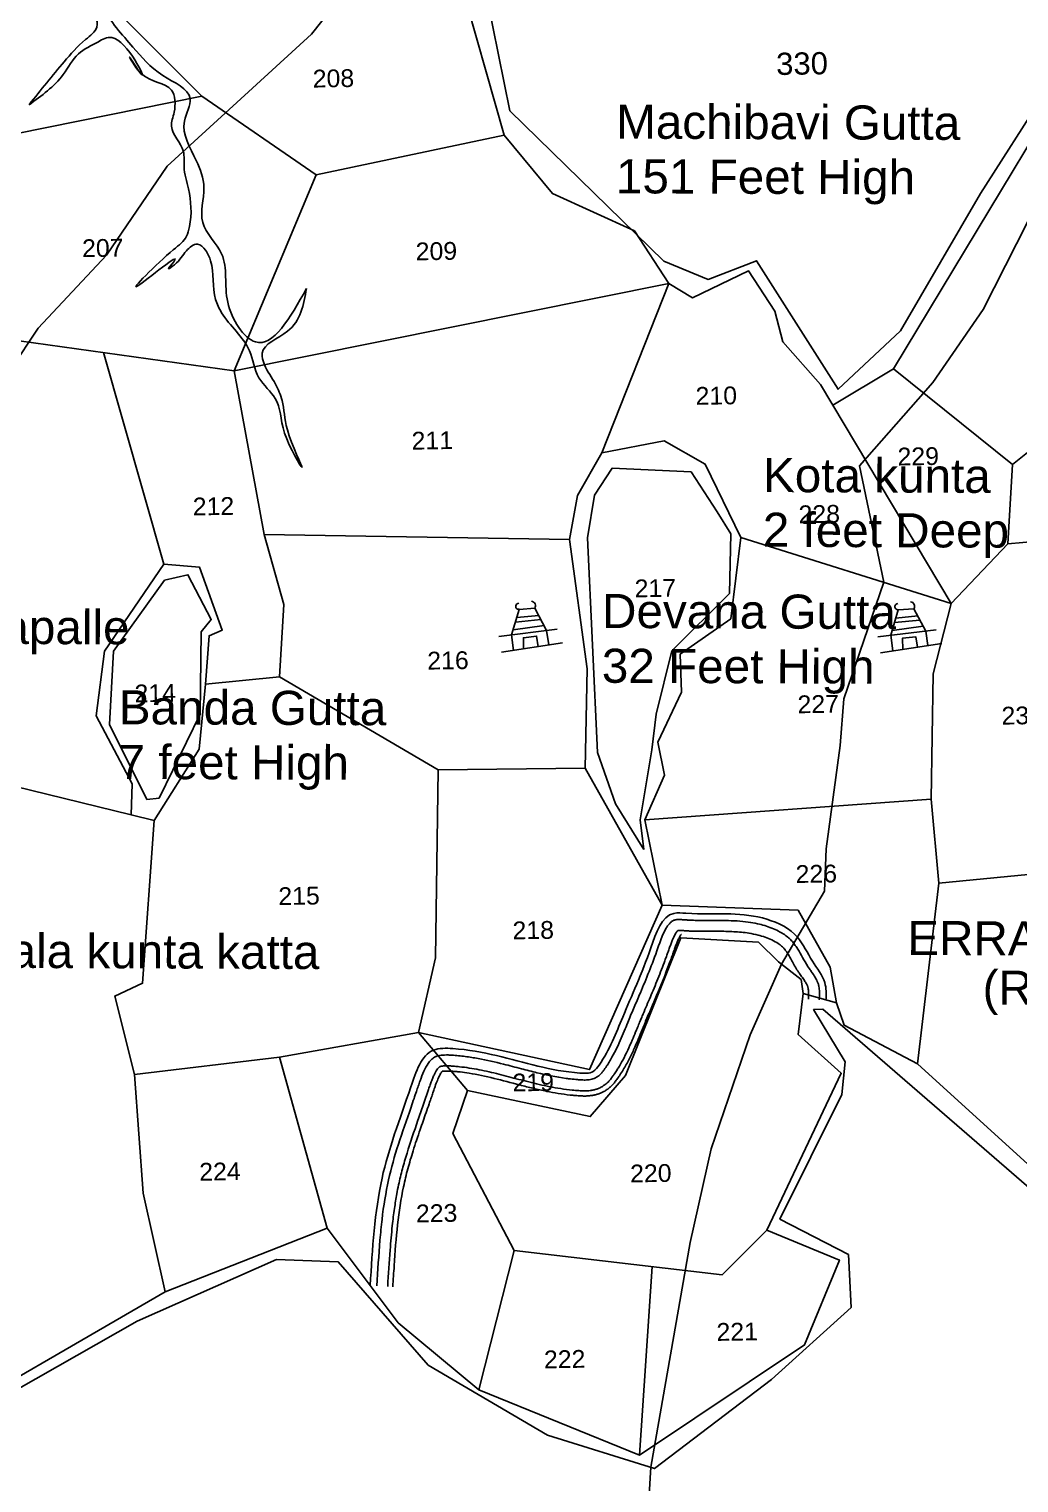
# Model space of a CAD drawing. Header units: feet. Extents: x 779776 to 786536, y 1561470 to 1570118.
# Drawn here: x 781900 to 782772, y 1564273 to 1565555 of the extents above; entities that cross this region are included whole.
import ezdxf
from ezdxf.enums import TextEntityAlignment as Align

# ---------------------------------------------------------------- set-up
doc = ezdxf.new("R2010")
doc.units = ezdxf.units.FT
doc.header["$MEASUREMENT"] = 0
for name, color, linetype in [('Hills', 23, 'Continuous'), ('PLOT', 7, 'Continuous'), ('PLOT NO', 7, 'Continuous'), ('ROADS', 6, 'Continuous'), ('TANKS-STREAM', 4, 'Continuous'), ('TEXT', 7, 'Continuous')]:
    doc.layers.add(name, color=color, linetype=linetype)
doc.styles.get("Standard").update_dxf_attribs({"font": 'arial.ttf'})
doc.linetypes.add('DOTS', pattern='A,1e-06,-3,["●",Standard,S=3,R=0,X=-1.25,Y=-1.25],-3', length=6.000001)
doc.linetypes.add('TRACKS', pattern='A,0.15,[130,ltypeshp.shx,S=0.25,R=0,X=0,Y=0],0.15', length=0.3)

msp = doc.modelspace()

# ---------------------------------------------------------------- linework, layer by layer
at = {"layer": 'Hills'}
for points in [[(782795.1, 1565498.7), (782738.3, 1565410.1), (782668, 1565289), (782613, 1565237.6), (782541.2, 1565350.8), (782498.6, 1565334.3), (782459.4, 1565350.4), (782323.7, 1565483), (782298.8, 1565606.6), (782300.7, 1565665.3)], [(782441.9, 1564831.8), (782416.8, 1564871.9), (782401, 1564917.3), (782392.1, 1565106.6), (782398.5, 1565144.1), (782413.9, 1565167.9), (782483.5, 1565164.6), (782506.4, 1565129.4), (782518.5, 1565110.2), (782517.2, 1565057.5), (782466.5, 1565006.9), (782452.8, 1564951), (782448.9, 1564919.6), (782438.6, 1564858), (782441.9, 1564831.8)], [(781974.5, 1565006.5), (781971.2, 1564941.9), (782004.1, 1564876), (782014.8, 1564877), (782051, 1564951.1), (782051.9, 1565023.8), (782060.8, 1565034.5), (782040.2, 1565074), (782019.7, 1565069.1)], [(781974.5, 1565006.5), (782019.7, 1565069.1)], [(782789.7, 1564526.3), (782599.5, 1564691), (782591.4, 1564690.6), (782619.2, 1564644.6), (782616.4, 1564615.9), (782561.7, 1564506), (782622.1, 1564474.7), (782624.5, 1564428.1)], [(781606.4, 1564276.6), (781799.6, 1564304.6), (781995.4, 1564416), (782118.2, 1564470.4), (782172.6, 1564468.2), (782251.9, 1564377.2), (782356.9, 1564315.6), (782451.1, 1564286), (782554.3, 1564364.7), (782624.5, 1564428.1)]]:
    msp.add_lwpolyline(points, dxfattribs=at)
at = {"layer": 'PLOT'}
for points in [[(782194.8, 1566394.5), (782104.4, 1566294.3), (782024.2, 1566106.8), (782022.6, 1565937.2), (782059.1, 1565880.4), (781962, 1565853.2), (782135.4, 1565766.7), (782115.1, 1565572.2), (781939.6, 1565609.1), (782052.4, 1565495.8), (781834.2, 1565451.7)], [(782828.9, 1566351.1), (782710.9, 1565995.5), (782706.4, 1565901.4), (782758.9, 1565850.7), (782768.5, 1565820.8), (782832.6, 1565759.1), (782717.4, 1565715.8), (782823.4, 1565611.3), (782809.2, 1565499.9), (782661.9, 1565255.5), (782608.4, 1565223.5)], [(782712.7, 1565048.8), (782762.4, 1565101.4), (782766.7, 1565171.2), (782794.5, 1565193.5), (782823.8, 1565255.7), (782841.7, 1565276.8), (782883.3, 1565288.9), (782904.2, 1565298), (782988.7, 1565284.3), (783030.2, 1565303.6), (783078.2, 1565303.3), (783105.2, 1565333.9), (783125.7, 1565396.6), (783145.5, 1565478.3), (783174.3, 1565594.9), (783078.8, 1565638.8), (783062.6, 1565558.6), (783052.6, 1565520.6)], [(782278.7, 1565603.6), (782318.9, 1565461.4), (782153.1, 1565426.5)], [(782052.4, 1565495.8), (782153.1, 1565426.5), (782080.9, 1565253.9)], [(782318.9, 1565461.4), (782361.3, 1565410.2), (782433.6, 1565377.3), (782464, 1565330.8)], [(781828.2, 1565288.9), (782080.9, 1565253.9), (782464, 1565330.8), (782484.8, 1565318.2), (782534.1, 1565341.8), (782557.2, 1565306.3), (782564.4, 1565279.4), (782597.5, 1565241.8), (782712.7, 1565048.8), (782696.8, 1564986.7), (782695.1, 1564876.3), (782701.6, 1564802), (782682.9, 1564642.8)], [(782107.4, 1565109.5), (782376.5, 1565105.1), (782383.5, 1565143.8), (782404.8, 1565181.5), (782464, 1565330.8)], [(781965.8, 1565269.8), (782018.9, 1565083.4), (781966.8, 1565006.5), (781959.5, 1564949.7), (781991.1, 1564889.8), (781990.3, 1564862.3), (781842.6, 1564898.5), (781845, 1564910.7), (781720.2, 1564934)], [(782661.9, 1565255.5), (782766.7, 1565171.2)], [(782080.9, 1565253.9), (782107.4, 1565109.5), (782124.7, 1565047.8), (782120.9, 1564984)], [(782404.8, 1565181.5), (782459.9, 1565192), (782495.9, 1565171.6), (782527.2, 1565106.8), (782518.5, 1565035.2), (782473.9, 1565004), (782475, 1564970.4), (782454.3, 1564926.5), (782460.1, 1564897.4), (782442.8, 1564857.9), (782457.9, 1564782.6)], [(782376.5, 1565105.1), (782391.9, 1564991.1), (782390.3, 1564903.5)], [(782527.2, 1565106.8), (782712.7, 1565048.8)], [(782762.4, 1565101.4), (782815.5, 1565106.1), (782879.6, 1565080.8), (782915.5, 1565071.2), (783018.2, 1564993.9), (783051, 1564953.7), (783063, 1564952.4), (783094.7, 1564868.2), (783093.8, 1564846.3), (783058, 1564840.5), (783055.4, 1564880), (783026.5, 1564882.7), (783009, 1564922.8), (782984, 1564932.9), (782991.3, 1564954), (782883.5, 1564960.1), (782857.4, 1564966.7), (782879.6, 1565080.8)], [(782018.9, 1565083.4), (782050.4, 1565080.6), (782070.5, 1565025), (782058.8, 1565020.2), (782055.7, 1564977.5), (782050.2, 1564920.1), (782010.6, 1564857.3)], [(782327.1, 1565007.3), (782325.4, 1565021), (782332.1, 1565043.5), (782345.9, 1565044.4), (782356.2, 1565024.8), (782358.2, 1565012.1)], [(782329.9, 1565036.3), (782349.2, 1565038.1)], [(782661.1, 1565006.9), (782659.4, 1565020.6), (782666, 1565043.1), (782679.8, 1565043.9), (782690.2, 1565024.4), (782692.1, 1565011.6)], [(782663.9, 1565035.8), (782683.1, 1565037.7)], [(782314, 1565019.6), (782365.5, 1565026)], [(782353.9, 1565029.2), (782326.7, 1565025.3)], [(782351, 1565034.6), (782328.8, 1565032.3)], [(782648, 1565019.2), (782699.4, 1565025.5)], [(782687.9, 1565028.7), (782660.7, 1565024.9)], [(782685, 1565034.1), (782662.7, 1565031.8)], [(782370.3, 1565013.9), (782316.4, 1565005.7)], [(782335.9, 1565008.7), (782335.7, 1565018.4), (782347.4, 1565019.9), (782348.8, 1565010.6)], [(782704.3, 1565013.5), (782650.4, 1565005.2)], [(782669.9, 1565008.2), (782669.7, 1565018), (782681.4, 1565019.4), (782682.8, 1565010.2)], [(782243.3, 1564670.6), (782258.3, 1564736.2), (782260.8, 1564901.9), (782120.9, 1564984), (782055.7, 1564977.5)], [(782260.8, 1564901.9), (782390.3, 1564903.5), (782457.9, 1564782.6), (782394, 1564637.8), (782243.3, 1564670.6)], [(782442.8, 1564857.9), (782695.1, 1564876.3)], [(781990.3, 1564862.3), (782010.6, 1564857.3), (782000.3, 1564713.9), (781975.7, 1564702.6), (781993, 1564633.5), (782000.8, 1564528.8), (782020.2, 1564441.7)], [(782701.6, 1564802), (782862.2, 1564817.6), (782970.4, 1564819.3), (783057.8, 1564806.8)], [(782611.6, 1564696.5), (782605.9, 1564728), (782577.8, 1564778.2), (782457.9, 1564782.6)], [(782286.6, 1564619.3), (782394.6, 1564596.3), (782425.7, 1564632.6), (782474.4, 1564754), (782542.8, 1564750), (782560.5, 1564732.9), (782580.5, 1564717.1), (782582.2, 1564704.9)], [(781794.1, 1564310.9), (782020.2, 1564441.7), (782162.8, 1564498.1), (782225.4, 1564414.6), (782296.4, 1564355.3), (782437.9, 1564297.9), (782583.5, 1564395), (782614.2, 1564469.9), (782550.2, 1564496.1), (782615.7, 1564634.6), (782577.7, 1564668.7), (782582.2, 1564704.9), (782611.6, 1564696.5), (782618.2, 1564676.9), (782682.9, 1564642.8), (782806.1, 1564530.8), (782862.1, 1564457.4), (783023.9, 1564401.1), (783033.7, 1564417.5), (783166.5, 1564349.5)], [(782120.9, 1564648.7), (782243.3, 1564670.6), (782286.6, 1564619.3), (782273.7, 1564581.5), (782327.7, 1564478.2), (782510.9, 1564456.9), (782550.2, 1564496.1)], [(782162.8, 1564498.1), (782120.9, 1564648.7), (781993, 1564633.5)], [(782327.7, 1564478.2), (782296.4, 1564355.3)], [(782449.1, 1564464.1), (782437.9, 1564297.9)]]:
    msp.add_lwpolyline(points, dxfattribs=at)
for centre, radius, start, end in [((782342.3, 1565046.5), 4.12, 328.6008, 82.295), ((782676.3, 1565046.1), 4.12, 328.6008, 82.295), ((782331.7, 1565046.2), 2.71, 92.1713, 277.7382), ((782665.7, 1565045.8), 2.71, 92.1713, 277.7382)]:
    msp.add_arc(centre, radius, start, end, dxfattribs=at)
at = {"layer": 'ROADS', "color": 6, "linetype": 'DOTS', "ltscale": 3}
for points in [[(782429.3, 1563974.2), (782447.9, 1564287.2), (782482.8, 1564485.4), (782501.3, 1564567.9), (782535.5, 1564668.4), (782563.2, 1564730.7), (782600.9, 1564795), (782602.5, 1564832.5), (782614.9, 1564923.4), (782618.1, 1564964.5), (782653.3, 1565067.4), (782631.9, 1565169.9), (782696.3, 1565243.6), (782740.9, 1565307.8), (782839, 1565501.1), (782864.3, 1565586.2), (782916.4, 1565672.5), (782948.8, 1565730.6), (782969.9, 1565754), (782992.7, 1565773.9), (783020.4, 1565797.9)], [(781782.2, 1565020.2), (781813.3, 1565067.7), (781840.6, 1565171.5), (781860.4, 1565219.8), (781908.2, 1565291.5), (781968.4, 1565355.7), (782021.9, 1565434.2), (782083.2, 1565490.3), (782149.1, 1565550.5), (782210.4, 1565628), (782268.1, 1565675.4), (782298.6, 1565712.2), (782322.1, 1565729.2), (782332.2, 1565735.7)]]:
    msp.add_lwpolyline(points, dxfattribs=at)
at = {"layer": 'ROADS', "color": 28, "linetype": 'TRACKS', "ltscale": 40}
msp.add_spline([(782610.5, 1568521.8), (782475.6, 1568300.3), (782367.2, 1568122.7), (782295.6, 1568009.9), (782164.4, 1567783.6), (782048.1, 1567599.1), (781998.6, 1567519.5), (781910.4, 1567398.3), (781799.9, 1567229.8), (781695.7, 1567060.7), (781591, 1566882.2), (781547.5, 1566801.1), (781488.5, 1566680), (781439.8, 1566536.9), (781387.8, 1566367.4), (781324.9, 1566151.4), (781281, 1565978.5), (781240.7, 1565765.6), (781224, 1565693.6), (781183.4, 1565568.3), (781153.4, 1565434.3), (781133.2, 1565365), (781115.6, 1565241.8), (781098.7, 1565125.5), (781081, 1565034.1), (781044.4, 1564865.4), (781024.7, 1564767.4), (780994.3, 1564611.7), (780964.7, 1564436), (780957.4, 1564364.9), (780950.8, 1564193.5), (780949, 1564074.5), (780953.8, 1564011.7), (780993.6, 1563842.4), (781018.3, 1563755.9), (781069.8, 1563586.8), (781106.7, 1563475.2), (781126.2, 1563425.8), (781144, 1563365.8), (781150.5, 1563312.7), (781159.9, 1563221.5), (781164.9, 1563142.7), (781175.5, 1563010.8), (781183.6, 1562882.3), (781191.4, 1562778), (781196.6, 1562745.1)], degree=3, dxfattribs=at)
at = {"layer": 'TANKS-STREAM', "color": 4}
for points in [[(783345, 1567944.7), (783300.4, 1567896.5), (783267.4, 1567843.2), (783248.2, 1567805.5), (783234.1, 1567761.8), (783207.1, 1567695.5), (783201.6, 1567653), (783192.7, 1567640.7), (783180, 1567613.3), (783175, 1567588.9), (783158.8, 1567574.7), (783139.9, 1567569.9), (783126.8, 1567560.6), (783108.8, 1567555.4), (783077.5, 1567554.9), (783012.9, 1567538), (782998.7, 1567527.5), (782979.1, 1567512.8), (782954.2, 1567500.1), (782934.1, 1567491.5), (782915.5, 1567469.4), (782904.1, 1567462.2), (782875.3, 1567460.5), (782851.1, 1567453.9), (782842, 1567449), (782839.8, 1567412), (782839.9, 1567374.2), (782849.6, 1567344.3), (782849.7, 1567337.9), (782840.1, 1567363.1), (782837.2, 1567372.3), (782834.5, 1567397.6), (782828.9, 1567424.8), (782831.8, 1567448.4), (782829.9, 1567452.5), (782818.9, 1567448.2), (782772.6, 1567423.9), (782720.3, 1567425.3), (782683, 1567409.4), (782629.4, 1567409.5), (782591.7, 1567398.7), (782549.7, 1567393), (782496.6, 1567352.8), (782483.1, 1567327.6), (782478.3, 1567309.6), (782452.1, 1567290.7), (782437.4, 1567234.3), (782414.9, 1567214.8), (782408, 1567182.2), (782386.3, 1567150.9), (782387.4, 1567124.7), (782373.7, 1567104.6), (782363.8, 1567074.1), (782343.6, 1567046.5), (782326, 1567037.4), (782315.3, 1567010.6), (782301.7, 1566986.1), (782277.7, 1566963.5), (782270.6, 1566946.5), (782252.6, 1566907.4), (782246.1, 1566869.7), (782238, 1566851.8), (782217, 1566827.9), (782202.6, 1566805.5), (782207.1, 1566796.7), (782234.6, 1566789), (782286, 1566762.6), (782308.3, 1566751.1), (782283.1, 1566758.1), (782266.1, 1566770), (782237.7, 1566772.8), (782226.4, 1566773.7), (782199.2, 1566789.6), (782213.9, 1566761.2), (782234.7, 1566728.5), (782258.4, 1566704.1), (782264.9, 1566680.8), (782258.5, 1566655), (782262.5, 1566631.1), (782259.3, 1566604.9), (782246.3, 1566547.5), (782229.7, 1566522.2), (782200.2, 1566501.7), (782187.5, 1566477.6), (782182.6, 1566467.4), (782178.9, 1566445.3), (782171.7, 1566424.3), (782156.9, 1566400.3), (782146.2, 1566382.7), (782145.2, 1566358.2), (782122, 1566331.5), (782099.5, 1566293.4), (782085.2, 1566249.3), (782074.2, 1566223.5), (782066.2, 1566191.5), (782060.5, 1566155.4), (782048.2, 1566121.5), (782042.5, 1566106.1), (782034.3, 1566068.1), (782034.2, 1566036.1), (782016.8, 1565972), (782014.1, 1565962.8), (782013.2, 1565923.5), (782001.2, 1565899.6), (782001.5, 1565876.2), (781995.9, 1565850.5), (782010.8, 1565812.4), (782011, 1565797.6), (782001.7, 1565767), (782013.2, 1565738.2), (782000.8, 1565692.2), (781982.6, 1565629.1), (781969.8, 1565610.2), (781960.6, 1565587.9), (781964.8, 1565575), (781991.7, 1565539.2), (782018, 1565514.2), (782042.1, 1565493.7), (782037.1, 1565474), (782047.6, 1565439.1), (782054.3, 1565415.3), (782053.2, 1565384.6), (782069.9, 1565356.8), (782075.3, 1565314.2), (782099.7, 1565279.2), (782144.7, 1565326.3)], [(781900.3, 1565488.4), (781931.2, 1565526.3), (781950.1, 1565545.9), (781960, 1565556.7), (781952.9, 1565577.8), (781950.7, 1565590.4), (781955.9, 1565605.6), (781958.6, 1565622.1), (781969.8, 1565641.2), (781977.8, 1565669.7), (781986, 1565690.5), (781996.2, 1565707.6), (782001.9, 1565727.2), (781996.7, 1565756.3), (781991.4, 1565778.7), (782000.5, 1565799.9), (781988.5, 1565828.4), (781983.3, 1565852.2), (781992.2, 1565879.5), (781989.5, 1565902.4), (782005, 1565932), (782010.3, 1565973.4), (782015, 1565994.3), (782016.3, 1566010.8), (782027.1, 1566040.1), (782029, 1566083.3), (782034.9, 1566121.2), (782050.5, 1566151.8), (782053.2, 1566174.7), (782062.4, 1566217.2), (782073.9, 1566242.1), (782086.4, 1566274.4), (782094.6, 1566293.6), (782107.3, 1566326.7), (782120, 1566343.7), (782133, 1566357.8), (782135.5, 1566388.3), (782148.1, 1566410.5), (782166.4, 1566429.5), (782170.7, 1566450.7), (782176.5, 1566465.5), (782184.3, 1566496.1), (782202.2, 1566521.2), (782232.4, 1566547.8), (782244.4, 1566586.5), (782255.1, 1566621.1), (782249.5, 1566651.8), (782251.2, 1566682.6), (782238.9, 1566707.3), (782212.1, 1566728), (782199.4, 1566750.1), (782180, 1566764.9), (782163.4, 1566785.6), (782163.9, 1566807.7), (782190.1, 1566824.5), (782218.9, 1566846.9), (782231.3, 1566875.3), (782233.3, 1566900.9), (782242.9, 1566918.4), (782244.8, 1566937.4), (782247.2, 1566939.7)], [(782144.7, 1565326.3), (782128, 1565288.6), (782105.6, 1565269.2), (782107.6, 1565259.2), (782117.3, 1565242.1), (782123.1, 1565227.7), (782127.8, 1565201.7), (782140.6, 1565168.8), (782125.4, 1565198.9), (782117.2, 1565229.4), (782102.8, 1565247.6), (782094.4, 1565271.4), (782069.9, 1565305), (782064.6, 1565316.7), (782060.2, 1565350.6), (782055.7, 1565360), (782048.7, 1565365.5), (782038.9, 1565359.5), (782028.3, 1565347.3), (782023.2, 1565343.8), (782027.7, 1565349.9), (781996.1, 1565328.7), (782027.3, 1565360.4), (782038.9, 1565372.4), (782041.6, 1565380.9), (782040.6, 1565414.2), (782036.8, 1565433.7), (782036.2, 1565447.2), (782025.7, 1565469.4), (782028.1, 1565481.8), (782025.7, 1565501.3), (781998.1, 1565516.8), (781988.8, 1565530.4), (781999, 1565515.3), (781973.1, 1565547.6), (781961.3, 1565543.9), (781943.8, 1565533.2), (781930.4, 1565515.1), (781900.3, 1565488.4)], [(782200.8, 1564447.4), (782211.2, 1564542), (782236.6, 1564622.5), (782256.6, 1564654.8), (782273.6, 1564656.3), (782348.5, 1564640.8), (782385.6, 1564634.7), (782397.2, 1564636.1), (782402.5, 1564641.8), (782423.2, 1564683.9), (782448.1, 1564745.2), (782468.3, 1564775.5), (782478.9, 1564775.6), (782518.4, 1564775), (782550.3, 1564770.3), (782577.2, 1564754.5), (782590.4, 1564733.3), (782601.3, 1564714.4), (782602.3, 1564699.1)]]:
    msp.add_spline(points, degree=3, dxfattribs=at)
for points, knots in [([(782206.6, 1564447.1), (782207.5, 1564460.7), (782208.3, 1564474.2), (782209.9, 1564493.6), (782210.5, 1564499.7), (782212.6, 1564517.6), (782214.5, 1564529.3), (782219.3, 1564551.1), (782222.2, 1564561.4), (782229, 1564582.4), (782232.8, 1564593.1), (782237.6, 1564607.2), (782238.5, 1564609.7), (782240.1, 1564614.4), (782240.8, 1564616.4), (782242, 1564620.1), (782242.6, 1564621.7), (782243.6, 1564624.8), (782244.2, 1564626.4), (782245.8, 1564630.9), (782246.9, 1564633.7), (782249.2, 1564638.9), (782250.5, 1564641.3), (782252.7, 1564644.4), (782253.6, 1564645.5), (782255.4, 1564647.3), (782256.4, 1564648.1), (782257.8, 1564648.8), (782258.1, 1564649), (782258.8, 1564649.3), (782259.2, 1564649.5), (782259.9, 1564649.7), (782260.3, 1564649.8), (782261.4, 1564650.1), (782262.3, 1564650.3), (782265.1, 1564650.6), (782267.3, 1564650.7), (782270.6, 1564650.6), (782271.7, 1564650.5), (782273.7, 1564650.4), (782274.7, 1564650.3), (782276.6, 1564650.2), (782277.6, 1564650.1), (782280.6, 1564649.8), (782282.5, 1564649.6), (782288.3, 1564648.8), (782292.1, 1564648.2), (782303.5, 1564646.1), (782310.9, 1564644.4), (782323.5, 1564641.2), (782328.7, 1564639.8), (782338.5, 1564637.3), (782343.1, 1564636.1), (782356, 1564633), (782364.5, 1564631.2), (782374.8, 1564629.8), (782376.1, 1564629.7), (782379.3, 1564629.3), (782381.4, 1564629.1), (782384, 1564628.9), (782384.6, 1564628.8), (782385.9, 1564628.7), (782386.5, 1564628.7), (782388.5, 1564628.6), (782389.9, 1564628.5), (782392.9, 1564628.7), (782394.5, 1564628.9), (782396.7, 1564629.5), (782397.4, 1564629.7), (782398.8, 1564630.2), (782399.5, 1564630.6), (782401.1, 1564631.5), (782402, 1564632.2), (782403.5, 1564633.5), (782404.1, 1564634.2), (782405.3, 1564635.6), (782405.9, 1564636.3), (782406.7, 1564637.4), (782407, 1564637.8), (782407.5, 1564638.6), (782407.7, 1564638.9), (782408.2, 1564639.6), (782408.4, 1564639.9), (782409.1, 1564640.9), (782409.6, 1564641.6), (782410.9, 1564643.7), (782411.7, 1564645.1), (782414.2, 1564649.3), (782415.7, 1564652.1), (782419.9, 1564660.5), (782422.3, 1564666.2), (782425.6, 1564674.2), (782426.7, 1564676.7), (782428.5, 1564681.2), (782429.3, 1564683.3), (782431, 1564687.3), (782431.9, 1564689.3), (782434.4, 1564695.2), (782436.1, 1564699.2), (782442.9, 1564715.2), (782448.1, 1564727.7), (782453.7, 1564743.5), (782454.1, 1564744.7), (782455, 1564747.1), (782455.4, 1564748.3), (782456.7, 1564751.8), (782457.5, 1564754.1), (782459.3, 1564758.3), (782460.3, 1564760.3), (782462.2, 1564763.8), (782463.3, 1564765.2), (782465, 1564767.1), (782465.7, 1564767.7), (782467, 1564768.7), (782467.6, 1564769.1), (782468.6, 1564769.5), (782469, 1564769.6), (782469.5, 1564769.7), (782469.7, 1564769.8), (782470.1, 1564769.8), (782470.4, 1564769.9), (782471.1, 1564770), (782471.7, 1564770), (782473.4, 1564770), (782474.7, 1564770), (782476.7, 1564769.8), (782477.4, 1564769.8), (782478.7, 1564769.7), (782479.2, 1564769.7), (782480.2, 1564769.6), (782480.7, 1564769.6), (782482.2, 1564769.5), (782483.2, 1564769.5), (782486.1, 1564769.3), (782488.1, 1564769.3), (782493.9, 1564769.2), (782497.6, 1564769.2), (782505.6, 1564769.2), (782509.8, 1564769.3), (782517.2, 1564769.1), (782520.6, 1564769), (782527.3, 1564768.6), (782530.6, 1564768.3), (782536.6, 1564767.4), (782539.4, 1564766.9), (782544.2, 1564765.8), (782546.3, 1564765.3), (782552.5, 1564763.4), (782556.6, 1564761.8), (782563.4, 1564758.4), (782566.1, 1564756.6), (782569.6, 1564753.8), (782570.5, 1564753), (782572.3, 1564751.1), (782573.2, 1564750.1), (782574.9, 1564747.9), (782575.7, 1564746.7), (782577.9, 1564743.3), (782579.2, 1564740.9), (782582, 1564735.9), (782583.4, 1564733.3), (782585.4, 1564730.1), (782585.8, 1564729.5), (782586.5, 1564728.5), (782586.9, 1564727.9), (782587.9, 1564726.3), (782588.7, 1564725.3), (782590.6, 1564722.5), (782591.8, 1564720.8), (782593.8, 1564717.4), (782594.6, 1564715.8), (782595.3, 1564713.9), (782595.5, 1564713.5), (782595.7, 1564712.7), (782595.8, 1564712.4), (782595.9, 1564711.7), (782596, 1564711.4), (782596.2, 1564710.3), (782596.3, 1564709.5), (782596.5, 1564707), (782596.6, 1564705), (782596.5, 1564701.8), (782596.5, 1564700.6), (782596.4, 1564699.4)], [0, 0, 0, 0, 30.550067, 30.550067, 44.593069, 44.593069, 72.679074, 72.679074, 99.168172, 99.168172, 125.657271, 125.657271, 131.477139, 131.477139, 135.992124, 135.992124, 139.429359, 139.429359, 142.866594, 142.866594, 149.46463, 149.46463, 156.062666, 156.062666, 160.346574, 160.346574, 164.630483, 164.630483, 166.221408, 166.221408, 167.54385, 167.54385, 168.866292, 168.866292, 171.511176, 171.511176, 176.930668, 176.930668, 179.307885, 179.307885, 181.545876, 181.545876, 183.783868, 183.783868, 188.259851, 188.259851, 197.211816, 197.211816, 215.115747, 215.115747, 227.731485, 227.731485, 238.750296, 238.750296, 258.72935, 258.72935, 261.545117, 261.545117, 265.850621, 265.850621, 267.158243, 267.158243, 268.465866, 268.465866, 271.116714, 271.116714, 273.767561, 273.767561, 274.858662, 274.858662, 276.029071, 276.029071, 277.639073, 277.639073, 279.249075, 279.249075, 280.859077, 280.859077, 281.866308, 281.866308, 282.730374, 282.730374, 283.594441, 283.594441, 285.322574, 285.322574, 288.77884, 288.77884, 295.691373, 295.691373, 309.516438, 309.516438, 315.855457, 315.855457, 321.11505, 321.11505, 326.374643, 326.374643, 336.893829, 336.893829, 367.979435, 367.979435, 370.499381, 370.499381, 373.019327, 373.019327, 378.059218, 378.059218, 383.099109, 383.099109, 388.139, 388.139, 391.404506, 391.404506, 394.670011, 394.670011, 396.177878, 396.177878, 397.065177, 397.065177, 397.952475, 397.952475, 399.727071, 399.727071, 402.820489, 402.820489, 404.429322, 404.429322, 405.507764, 405.507764, 406.586206, 406.586206, 408.74309, 408.74309, 413.056857, 413.056857, 421.684392, 421.684392, 431.499299, 431.499299, 439.511863, 439.511863, 447.524427, 447.524427, 454.252922, 454.252922, 459.469624, 459.469624, 469.903029, 469.903029, 478.245176, 478.245176, 481.648294, 481.648294, 485.424869, 485.424869, 489.201445, 489.201445, 495.70289, 495.70289, 502.204335, 502.204335, 503.580661, 503.580661, 504.956987, 504.956987, 507.709639, 507.709639, 512.732291, 512.732291, 517.754942, 517.754942, 519.108506, 519.108506, 520.195703, 520.195703, 521.2829, 521.2829, 523.457294, 523.457294, 528.34504, 528.34504, 531.087191, 531.087191, 531.087191, 531.087191]), ([(782216.2, 1564446.5), (782216.9, 1564457.4), (782217.5, 1564468.1), (782218.9, 1564486), (782219.5, 1564493.1), (782220.8, 1564505.3), (782221.4, 1564510.4), (782222.8, 1564519.7), (782223.5, 1564524), (782224.7, 1564530.9), (782225.2, 1564533.5), (782226.3, 1564538.5), (782226.8, 1564540.8), (782227.9, 1564545.5), (782228.5, 1564547.8), (782230.4, 1564554.8), (782231.8, 1564559.5), (782236.1, 1564573.5), (782239.4, 1564583), (782243.6, 1564595.3), (782244.4, 1564597.5), (782246.7, 1564604.1), (782248.3, 1564608.7), (782250.7, 1564615.6), (782251.4, 1564617.9), (782252.4, 1564620.9), (782252.6, 1564621.6), (782253.1, 1564622.9), (782253.3, 1564623.6), (782254, 1564625.5), (782254.5, 1564626.8), (782255.4, 1564629.2), (782255.8, 1564630.3), (782256.8, 1564632.4), (782257.2, 1564633.4), (782258.1, 1564635.2), (782258.6, 1564636), (782259.4, 1564637.4), (782259.8, 1564638), (782260.4, 1564638.8), (782260.7, 1564639), (782261.2, 1564639.6), (782261.5, 1564639.9), (782262, 1564640.2), (782262.1, 1564640.3), (782262.3, 1564640.4), (782262.4, 1564640.4), (782262.4, 1564640.5), (782262.5, 1564640.5), (782262.7, 1564640.6), (782262.9, 1564640.6), (782263.6, 1564640.8), (782264, 1564640.8), (782264.9, 1564640.9), (782265.5, 1564641), (782266.9, 1564641.1), (782267.8, 1564641.1), (782269.6, 1564641), (782270.6, 1564641), (782272.2, 1564640.9), (782272.7, 1564640.9), (782273.9, 1564640.8), (782274.4, 1564640.7), (782276.5, 1564640.6), (782277.9, 1564640.4), (782282.3, 1564640), (782285.2, 1564639.6), (782293.9, 1564638.2), (782299.7, 1564637.1), (782311.2, 1564634.5), (782317, 1564633), (782328.6, 1564629.9), (782334.5, 1564628.4), (782346.6, 1564625.4), (782352.7, 1564623.9), (782365.3, 1564621.5), (782371.9, 1564620.4), (782379.7, 1564619.6), (782380.7, 1564619.5), (782382.5, 1564619.4), (782383.5, 1564619.3), (782385.3, 1564619.2), (782386.1, 1564619.1), (782388, 1564619), (782389, 1564619), (782390.8, 1564619), (782391.5, 1564619), (782392.9, 1564619.1), (782393.7, 1564619.2), (782395.6, 1564619.4), (782396.7, 1564619.6), (782398.7, 1564620.1), (782399.5, 1564620.3), (782401.4, 1564620.9), (782402.3, 1564621.3), (782403.8, 1564622), (782404.3, 1564622.3), (782405.2, 1564622.8), (782405.5, 1564623), (782406.2, 1564623.5), (782406.5, 1564623.7), (782407.5, 1564624.4), (782408.1, 1564624.8), (782409.2, 1564625.8), (782409.8, 1564626.3), (782410.8, 1564627.3), (782411.2, 1564627.8), (782412.1, 1564628.8), (782412.6, 1564629.3), (782413.3, 1564630.3), (782413.7, 1564630.8), (782414.3, 1564631.7), (782414.6, 1564632.1), (782415.1, 1564632.7), (782415.3, 1564633), (782415.7, 1564633.5), (782415.8, 1564633.8), (782416.4, 1564634.6), (782416.8, 1564635.2), (782417.9, 1564636.9), (782418.6, 1564638), (782420.7, 1564641.4), (782422, 1564643.7), (782426.4, 1564651.9), (782429.1, 1564657.8), (782432.6, 1564666.1), (782433.6, 1564668.5), (782435.2, 1564672.3), (782435.7, 1564673.6), (782436.9, 1564676.4), (782437.5, 1564678), (782438.7, 1564680.7), (782439.2, 1564682), (782440.2, 1564684.4), (782440.7, 1564685.7), (782442.3, 1564689.4), (782443.3, 1564691.8), (782446.5, 1564699.3), (782448.7, 1564704.3), (782453.1, 1564714.9), (782455.3, 1564720.3), (782458.4, 1564728.6), (782459.4, 1564731.1), (782460.8, 1564735), (782461.3, 1564736.3), (782462.2, 1564738.9), (782462.7, 1564740.2), (782463.6, 1564742.8), (782464.1, 1564744.1), (782465, 1564746.6), (782465.4, 1564747.8), (782466.3, 1564750.1), (782466.7, 1564751.2), (782467.6, 1564753.4), (782468.1, 1564754.4), (782468.9, 1564756), (782469.2, 1564756.7), (782469.8, 1564757.7), (782470.1, 1564758.1), (782470.6, 1564758.9), (782470.8, 1564759.2), (782471.3, 1564759.8), (782471.5, 1564760), (782471.7, 1564760.3), (782471.8, 1564760.3), (782471.8, 1564760.4)], [0, 0, 0, 0, 24.401434, 24.401434, 41.145603, 41.145603, 53.309182, 53.309182, 63.938391, 63.938391, 70.720118, 70.720118, 76.81083, 76.81083, 82.901543, 82.901543, 95.082967, 95.082967, 119.135872, 119.135872, 124.261058, 124.261058, 134.511431, 134.511431, 139.428781, 139.428781, 140.936955, 140.936955, 142.445129, 142.445129, 145.461477, 145.461477, 148.477825, 148.477825, 151.49085, 151.49085, 154.503875, 154.503875, 157.431389, 157.431389, 159.325387, 159.325387, 162.470649, 162.470649, 165.615912, 165.615912, 166.607616, 166.607616, 167.406884, 167.406884, 169.50934, 169.50934, 171.611796, 171.611796, 173.714252, 173.714252, 176.374386, 176.374386, 178.897905, 178.897905, 180.260621, 180.260621, 181.623337, 181.623337, 185.174431, 185.174431, 192.276619, 192.276619, 206.480996, 206.480996, 220.685372, 220.685372, 234.889749, 234.889749, 249.094125, 249.094125, 263.298502, 263.298502, 265.168761, 265.168761, 267.119812, 267.119812, 268.690989, 268.690989, 270.262167, 270.262167, 271.249606, 271.249606, 272.237045, 272.237045, 273.50565, 273.50565, 274.460113, 274.460113, 275.414576, 275.414576, 275.94851, 275.94851, 276.314608, 276.314608, 276.680706, 276.680706, 277.412902, 277.412902, 278.22358, 278.22358, 279.034258, 279.034258, 279.924227, 279.924227, 280.814197, 280.814197, 281.670708, 281.670708, 282.292303, 282.292303, 282.913897, 282.913897, 284.218942, 284.218942, 286.829032, 286.829032, 292.049212, 292.049212, 305.904793, 305.904793, 311.924044, 311.924044, 315.256699, 315.256699, 319.285135, 319.285135, 322.556059, 322.556059, 325.826983, 325.826983, 332.368832, 332.368832, 345.45253, 345.45253, 358.536227, 358.536227, 364.188417, 364.188417, 366.904803, 366.904803, 369.65515, 369.65515, 372.405497, 372.405497, 375.155845, 375.155845, 377.906192, 377.906192, 380.848118, 380.848118, 383.039808, 383.039808, 384.923941, 384.923941, 386.808073, 386.808073, 388.945198, 388.945198, 390.043658, 390.043658, 390.043658, 390.043658]), ([(782264.3, 1564636.3), (782264.5, 1564636.3), (782264.7, 1564636.3), (782265, 1564636.4), (782265.2, 1564636.4), (782265.5, 1564636.4), (782265.7, 1564636.4), (782266.3, 1564636.5), (782266.7, 1564636.5), (782267.7, 1564636.5), (782268.2, 1564636.5), (782269.3, 1564636.5), (782269.9, 1564636.5), (782271.1, 1564636.4), (782271.7, 1564636.4), (782273, 1564636.3), (782273.6, 1564636.2), (782274.8, 1564636.2), (782275.4, 1564636.1), (782277.3, 1564635.9), (782278.7, 1564635.8), (782282.6, 1564635.4), (782285.3, 1564635), (782295.2, 1564633.4), (782302.5, 1564631.8), (782317.3, 1564628.2), (782324.8, 1564626.2), (782336.4, 1564623.2), (782340.3, 1564622.2), (782348.2, 1564620.3), (782352.2, 1564619.4), (782362.9, 1564617.3), (782369.7, 1564616.1), (782378.4, 1564615.2), (782379.9, 1564615), (782382.3, 1564614.8), (782383.2, 1564614.8), (782385, 1564614.6), (782386, 1564614.6), (782388.2, 1564614.5), (782389.4, 1564614.4), (782391.4, 1564614.5), (782392.1, 1564614.5), (782393.5, 1564614.6), (782394.2, 1564614.7), (782396, 1564614.9), (782397, 1564615), (782398.9, 1564615.4), (782399.8, 1564615.7), (782401.7, 1564616.2), (782402.6, 1564616.5), (782404.4, 1564617.3), (782405.2, 1564617.6), (782406.4, 1564618.3), (782406.9, 1564618.6), (782407.9, 1564619.1), (782408.3, 1564619.4), (782409.2, 1564620), (782409.6, 1564620.3), (782410.8, 1564621.2), (782411.5, 1564621.8), (782412.9, 1564623), (782413.5, 1564623.6), (782414.5, 1564624.6), (782414.9, 1564625.1), (782415.7, 1564626), (782416.1, 1564626.4), (782416.8, 1564627.4), (782417.2, 1564627.9), (782418, 1564628.9), (782418.3, 1564629.4), (782418.8, 1564630.1), (782419, 1564630.4), (782419.5, 1564631), (782419.7, 1564631.3), (782420.4, 1564632.4), (782420.9, 1564633.2), (782422.5, 1564635.6), (782423.4, 1564637.2), (782426.2, 1564641.9), (782427.9, 1564645.1), (782431.1, 1564651.4), (782432.5, 1564654.5), (782436.6, 1564663.6), (782438.9, 1564669.4), (782441.9, 1564676.7), (782442.7, 1564678.6), (782444.2, 1564682.3), (782445, 1564684.1), (782446.6, 1564687.9), (782447.4, 1564689.7), (782449.8, 1564695.4), (782451.4, 1564699.2), (782456.8, 1564711.9), (782460.7, 1564721.3), (782465, 1564733.1), (782465.4, 1564734.3), (782466.4, 1564736.9), (782466.9, 1564738.3), (782467.9, 1564741.1), (782468.3, 1564742.5), (782469.3, 1564745.1), (782469.7, 1564746.4), (782470.6, 1564748.8), (782471.1, 1564749.9), (782472, 1564752), (782472.4, 1564752.9), (782473.1, 1564754.2), (782473.3, 1564754.7), (782473.8, 1564755.5), (782474.1, 1564755.9), (782474.4, 1564756.5), (782474.6, 1564756.6), (782474.8, 1564756.9), (782474.8, 1564757), (782474.9, 1564757), (782474.9, 1564757), (782474.9, 1564757)], [169.949622, 169.949622, 169.949622, 169.949622, 171.369522, 171.369522, 172.223741, 172.223741, 173.077959, 173.077959, 174.786397, 174.786397, 176.494835, 176.494835, 178.203272, 178.203272, 179.720884, 179.720884, 181.238496, 181.238496, 182.756107, 182.756107, 186.059346, 186.059346, 192.665824, 192.665824, 211.04839, 211.04839, 229.430956, 229.430956, 238.592881, 238.592881, 247.754806, 247.754806, 262.326392, 262.326392, 265.299615, 265.299615, 267.085859, 267.085859, 268.812016, 268.812016, 270.538172, 270.538172, 271.376387, 271.376387, 272.214601, 272.214601, 273.260467, 273.260467, 274.099458, 274.099458, 274.938449, 274.938449, 275.630589, 275.630589, 276.03809, 276.03809, 276.44559, 276.44559, 276.85309, 276.85309, 277.66809, 277.66809, 278.483091, 278.483091, 279.166949, 279.166949, 279.850807, 279.850807, 280.748675, 280.748675, 281.646544, 281.646544, 282.318393, 282.318393, 282.990242, 282.990242, 284.765694, 284.765694, 288.316598, 288.316598, 295.418407, 295.418407, 302.520215, 302.520215, 316.723832, 316.723832, 321.667091, 321.667091, 326.61035, 326.61035, 331.553609, 331.553609, 341.440126, 341.440126, 363.972137, 363.972137, 366.554837, 366.554837, 369.468764, 369.468764, 372.382692, 372.382692, 375.296619, 375.296619, 378.325787, 378.325787, 381.354955, 381.354955, 383.131913, 383.131913, 385.418153, 385.418153, 387.020644, 387.020644, 388.623135, 388.623135, 389.036944, 389.036944, 389.036944, 389.036944]), ([(782471.8, 1564760.4), (782472, 1564760.4), (782472.3, 1564760.4), (782472.9, 1564760.4), (782473.2, 1564760.4), (782474.2, 1564760.4), (782474.7, 1564760.4), (782475.8, 1564760.3), (782476.3, 1564760.3), (782477.4, 1564760.2), (782478, 1564760.1), (782479.1, 1564760.1), (782479.7, 1564760), (782480.8, 1564760), (782481.4, 1564759.9), (782483.1, 1564759.9), (782484.2, 1564759.8), (782487.6, 1564759.7), (782489.8, 1564759.7), (782497.2, 1564759.6), (782502.2, 1564759.7), (782511.9, 1564759.7), (782516.5, 1564759.6), (782525.6, 1564759.1), (782530.1, 1564758.7), (782537.2, 1564757.6), (782539.9, 1564757), (782544.6, 1564755.8), (782546.7, 1564755.2), (782550.7, 1564753.8), (782552.7, 1564753), (782556.6, 1564751.1), (782558.6, 1564750), (782561.4, 1564748.1), (782562.4, 1564747.3), (782563.7, 1564746.2), (782564.1, 1564745.8), (782564.9, 1564745.1), (782565.2, 1564744.7), (782565.8, 1564744), (782566.1, 1564743.6), (782566.7, 1564742.8), (782567.1, 1564742.4), (782567.7, 1564741.5), (782568, 1564741), (782568.9, 1564739.7), (782569.4, 1564738.8), (782570.5, 1564736.9), (782571.1, 1564735.8), (782572.4, 1564733.4), (782573.2, 1564732), (782574.9, 1564729), (782575.8, 1564727.4), (782577, 1564725.4), (782577.3, 1564725.1), (782577.7, 1564724.4), (782578, 1564724), (782578.4, 1564723.3), (782578.7, 1564722.9), (782579.4, 1564721.9), (782579.8, 1564721.3), (782581.1, 1564719.4), (782582, 1564718.2), (782583.5, 1564716), (782584.1, 1564715), (782585.2, 1564713.2), (782585.6, 1564712.4), (782586, 1564711.5), (782586.1, 1564711.2), (782586.3, 1564710.8), (782586.3, 1564710.6), (782586.4, 1564710.3), (782586.5, 1564710.1), (782586.6, 1564709.7), (782586.6, 1564709.5), (782586.7, 1564708.9), (782586.8, 1564708.3), (782586.9, 1564707.1), (782586.9, 1564706.3), (782587, 1564704.8), (782587, 1564704.1), (782586.9, 1564702.2), (782586.9, 1564701), (782586.8, 1564699.7)], [398.512169, 398.512169, 398.512169, 398.512169, 399.864729, 399.864729, 401.217289, 401.217289, 402.764459, 402.764459, 403.943807, 403.943807, 405.123155, 405.123155, 406.302504, 406.302504, 407.481852, 407.481852, 409.840548, 409.840548, 414.557941, 414.557941, 426.101388, 426.101388, 437.644836, 437.644836, 449.188284, 449.188284, 456.585567, 456.585567, 462.429744, 462.429744, 468.27392, 468.27392, 475.173847, 475.173847, 479.415037, 479.415037, 481.521767, 481.521767, 483.443328, 483.443328, 485.364889, 485.364889, 487.172586, 487.172586, 488.980283, 488.980283, 491.914915, 491.914915, 494.849547, 494.849547, 498.443255, 498.443255, 502.036963, 502.036963, 502.847595, 502.847595, 503.658227, 503.658227, 504.468859, 504.468859, 506.090124, 506.090124, 509.476105, 509.476105, 512.862086, 512.862086, 516.248068, 516.248068, 517.594752, 517.594752, 518.818855, 518.818855, 520.042959, 520.042959, 521.267062, 521.267062, 523.681466, 523.681466, 526.09587, 526.09587, 528.201385, 528.201385, 531.087191, 531.087191, 531.087191, 531.087191]), ([(782220.7, 1564446.2), (782221.1, 1564452.5), (782221.5, 1564458.7), (782222.7, 1564477.1), (782223.6, 1564489.2), (782226.2, 1564512.6), (782227.9, 1564523.8), (782230.7, 1564537.2), (782231.3, 1564539.8), (782232.5, 1564545.1), (782233.2, 1564547.7), (782235.3, 1564555.5), (782236.9, 1564560.8), (782240.5, 1564572.2), (782242.6, 1564578.5), (782245.7, 1564587.3), (782246.5, 1564589.8), (782249.1, 1564597.2), (782250.9, 1564602.3), (782253.2, 1564609), (782253.7, 1564610.4), (782254.7, 1564613.3), (782255.2, 1564614.8), (782255.9, 1564617), (782256.2, 1564617.8), (782256.7, 1564619.4), (782257, 1564620.1), (782257.5, 1564621.6), (782257.7, 1564622.3), (782258.6, 1564624.9), (782259.3, 1564626.6), (782260.6, 1564629.8), (782261.2, 1564631.2), (782262.2, 1564633.1), (782262.5, 1564633.7), (782263.1, 1564634.7), (782263.4, 1564635.2), (782263.9, 1564635.8), (782264.1, 1564636.1), (782264.3, 1564636.2), (782264.3, 1564636.3), (782264.3, 1564636.3)], [0, 0, 0, 0, 14.030542, 14.030542, 42.091627, 42.091627, 70.152712, 70.152712, 77.105915, 77.105915, 84.059118, 84.059118, 97.965523, 97.965523, 113.738771, 113.738771, 119.622714, 119.622714, 131.390601, 131.390601, 134.469257, 134.469257, 137.607346, 137.607346, 139.355553, 139.355553, 141.010315, 141.010315, 142.665077, 142.665077, 147.147204, 147.147204, 151.62933, 151.62933, 154.290603, 154.290603, 156.951876, 156.951876, 159.613149, 159.613149, 159.930025, 159.930025, 159.930025, 159.930025])]:
    msp.add_open_spline(points, degree=3, knots=knots, dxfattribs=at)

# ---------------------------------------------------------------- texts
at = {"layer": 'PLOT NO'}
for s, height, p in [('330', 19.58, (782581.2, 1565524.7)), ('208', 15.67, (782168.4, 1565511.6)), ('207', 15.67, (781965.2, 1565362.1)), ('209', 15.67, (782259.1, 1565359.3)), ('210', 15.67, (782505.7, 1565231.9)), ('211', 15.67, (782255.5, 1565192.4)), ('229', 15.67, (782683.6, 1565178.4)), ('212', 15.67, (782062.7, 1565134.4)), ('228', 15.67, (782596.4, 1565127.5)), ('217', 15.67, (782452, 1565062.2)), ('216', 15.67, (782269.3, 1564998.5)), ('214', 15.67, (782011.4, 1564969.6)), ('227', 15.67, (782595.5, 1564960)), ('230', 15.67, (782775.2, 1564950)), ('226', 15.67, (782593.8, 1564810.4)), ('215', 15.67, (782138.1, 1564790.9)), ('218', 15.67, (782344.4, 1564760.7)), ('219', 15.67, (782344.4, 1564626.6)), ('224', 15.67, (782068.4, 1564547.9)), ('220', 15.67, (782448, 1564546.4)), ('223', 15.67, (782259.3, 1564511.2)), ('221', 15.67, (782524.1, 1564406.7)), ('222', 15.67, (782372.1, 1564382.5))]:
    msp.add_text(s, height=height, rotation=0.9203, dxfattribs=at).set_placement(p, align=Align.MIDDLE_CENTER)
at = {"layer": 'TEXT'}
for s, height, p in [('Machibavi Gutta ', 30.037, (782417.4, 1565458.5)), ('151 Feet High ', 30.037, (782417.2, 1565410.3)), ('Kota kunta', 30.04, (782546.8, 1565146.9)), ('2 feet Deep', 30.037, (782546.6, 1565098.7)), ('Devana Gutta', 30.037, (782405, 1565027.1)), ('Kottapalle ', 30.037, (781802.1, 1565013.3)), ('32 Feet High', 30.037, (782404.8, 1564978.8)), ('Banda Gutta', 30.037, (781979.3, 1564942.2)), ('7 feet High', 30.037, (781979.1, 1564894)), ('ERRAMANCHI', 30.04, (782673.9, 1564738.8)), ('Manyala kunta katta', 30.037, (781780.5, 1564727.8)), ('(Runied )', 30.04, (782740.2, 1564695))]:
    msp.add_text(s, height=height, rotation=359.7832, dxfattribs=at).set_placement(p)

doc.saveas('drawing.dxf')
